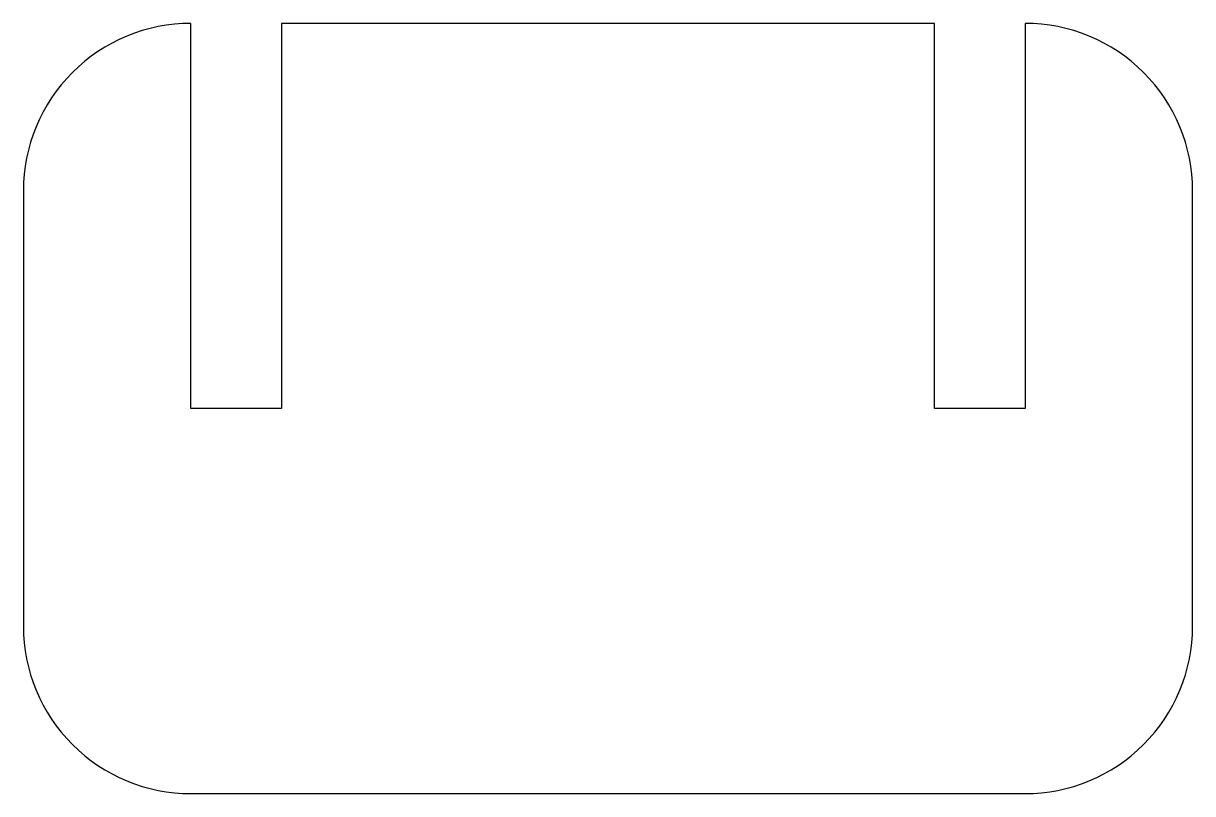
# Model space of a CAD drawing. Header units: millimetres. Extents: x 0 to 34.9, y 0 to 23.
import ezdxf

# ---------------------------------------------------------------- set-up
doc = ezdxf.new("R2010")
doc.units = ezdxf.units.MM

msp = doc.modelspace()

# ---------------------------------------------------------------- linework, layer by layer
msp.add_lwpolyline([(0, 5, 0.414214), (5, 0), (29.9, 0, 0.414214), (34.9, 5), (34.9, 18, 0.414214), (29.9, 23), (29.9, 11.5), (27.2, 11.5), (27.2, 23), (7.7, 23), (7.7, 11.5), (5, 11.5), (5, 23, 0.414214), (0, 18)], format="xyb", close=True)

doc.saveas('drawing.dxf')
